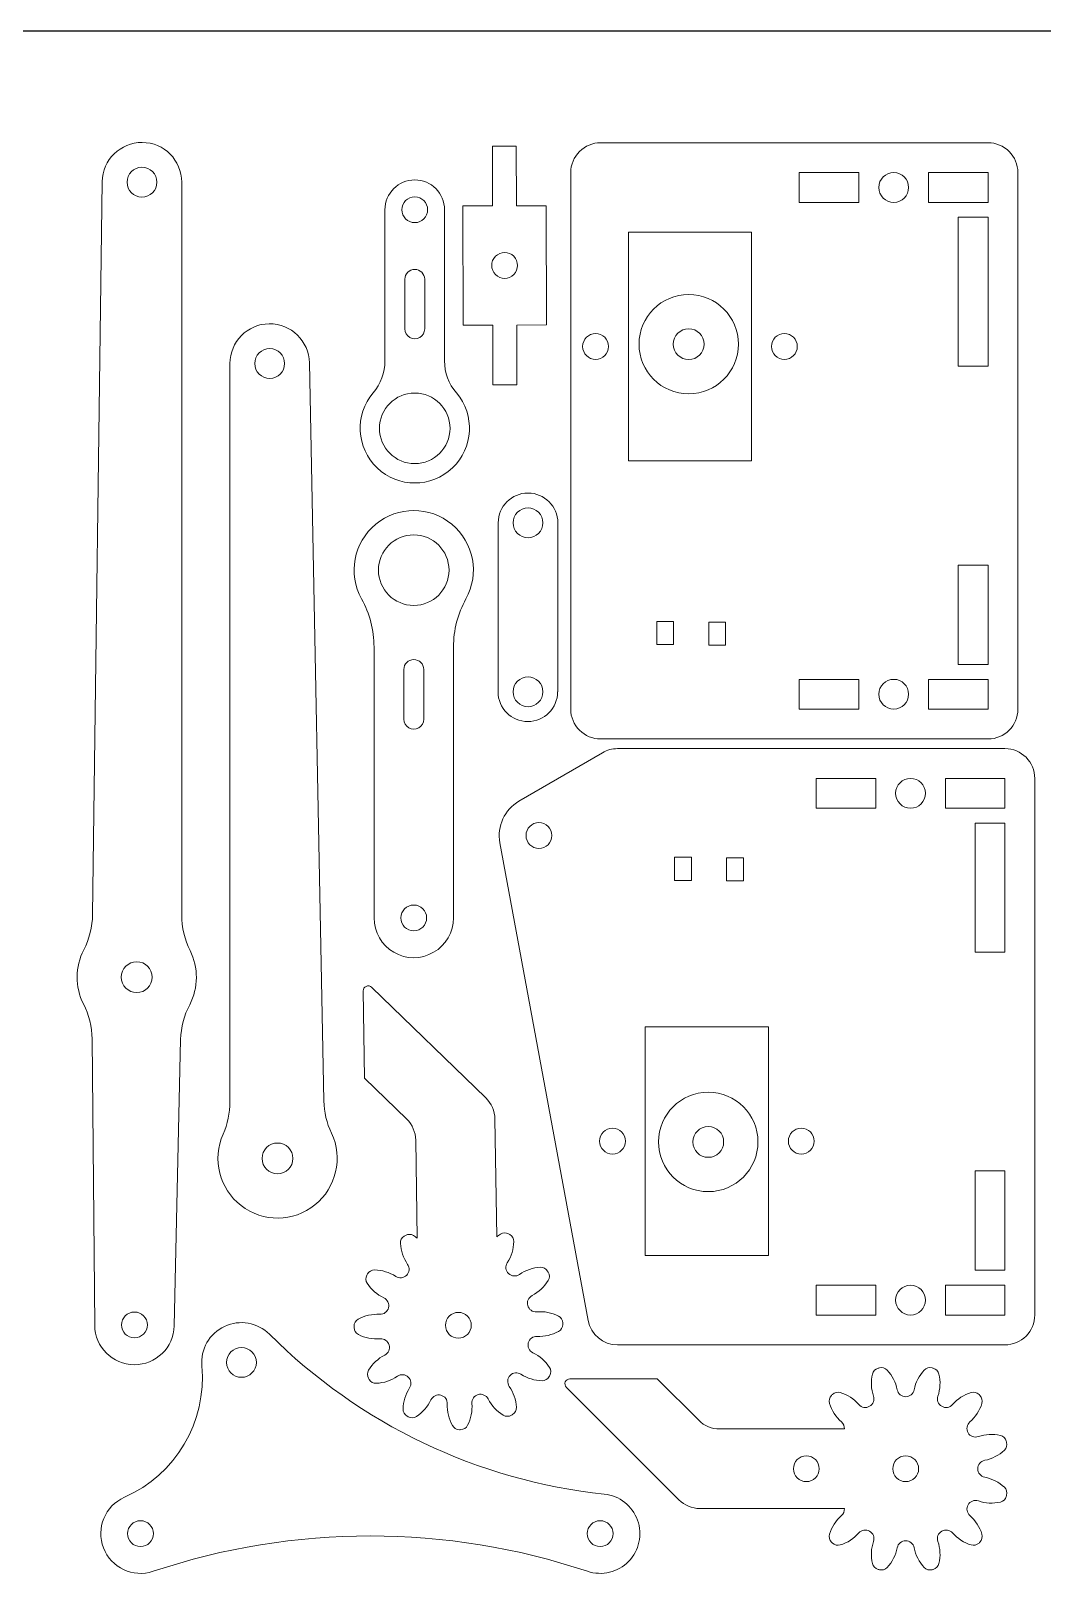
# Model space of a CAD drawing. Header units: centimetres. Extents: x -33.6 to 27.4, y -11.2 to 19.3.
# Drawn here: x -13.02 to -2.84, y 3.59 to 19.27 of the extents above; entities that cross this region are included whole.
import ezdxf

# ---------------------------------------------------------------- set-up
doc = ezdxf.new("R2010")
doc.units = ezdxf.units.CM
doc.header["$MEASUREMENT"] = 0
doc.layers.add('Default', color=7, linetype='Continuous')
doc.layers.add('Layer 1', color=7, linetype='Continuous')

msp = doc.modelspace()

# ---------------------------------------------------------------- linework, layer by layer
msp.add_lwpolyline([(-33.579, -11.212), (27.381, -11.212), (27.381, 19.268), (-33.579, 19.268)], close=True)
at = {"layer": 'Default', "color": 1, "lineweight": 0}
for points in [[(-6.553, 13.095), (-6.553, 13.327), (-6.722, 13.327), (-6.722, 13.095), (-6.553, 13.095)], [(-6.029, 13.089), (-6.029, 13.322), (-6.198, 13.322), (-6.198, 13.089), (-6.029, 13.089)], [(-6.374, 10.721), (-6.374, 10.954), (-6.543, 10.954), (-6.543, 10.721), (-6.374, 10.721)], [(-5.85, 10.716), (-5.85, 10.949), (-6.019, 10.949), (-6.019, 10.716), (-5.85, 10.716)]]:
    msp.add_lwpolyline(points, close=True, dxfattribs=at)
at = {"layer": 'Default', "color": 4, "lineweight": 0}
for points, knots in [([(-11.503, 17.748), (-11.503, 17.968), (-11.681, 18.147), (-11.9, 18.148), (-11.9, 18.148), (-12.12, 18.149), (-12.3, 17.973), (-12.303, 17.753)], [0, 0, 0, 0, 0.333333, 0.333333, 0.333333, 0.333333, 1, 1, 1, 1]), ([(-7.588, 17.845), (-7.588, 17.925), (-7.556, 18.001), (-7.5, 18.057), (-7.5, 18.057), (-7.443, 18.113), (-7.367, 18.145), (-7.288, 18.145)], [0, 0, 0, 0, 0.333333, 0.333333, 0.333333, 0.333333, 1, 1, 1, 1]), ([(-3.388, 18.145), (-3.308, 18.145), (-3.232, 18.113), (-3.175, 18.057), (-3.175, 18.057), (-3.119, 18.001), (-3.088, 17.925), (-3.088, 17.845)], [0, 0, 0, 0, 0.333333, 0.333333, 0.333333, 0.333333, 1, 1, 1, 1]), ([(-10.218, 15.931), (-10.222, 16.15), (-10.402, 16.325), (-10.622, 16.323), (-10.622, 16.323), (-10.841, 16.321), (-11.018, 16.143), (-11.018, 15.923)], [0, 0, 0, 0, 0.333333, 0.333333, 0.333333, 0.333333, 1, 1, 1, 1]), ([(-7.718, 14.32), (-7.718, 14.485), (-7.853, 14.62), (-8.018, 14.62), (-8.018, 14.62), (-8.184, 14.62), (-8.318, 14.485), (-8.318, 14.32)], [0, 0, 0, 0, 0.333333, 0.333333, 0.333333, 0.333333, 1, 1, 1, 1]), ([(-8.643, 13.554), (-8.503, 13.806), (-8.563, 14.122), (-8.785, 14.306), (-8.785, 14.306), (-9.007, 14.49), (-9.328, 14.49), (-9.551, 14.306), (-9.551, 14.306), (-9.773, 14.122), (-9.832, 13.806), (-9.693, 13.554)], [0, 0, 0, 0, 0.25, 0.25, 0.25, 0.25, 0.5, 0.5, 0.5, 0.5, 1, 1, 1, 1]), ([(-7.72, 12.62), (-7.72, 12.454), (-7.854, 12.32), (-8.02, 12.32), (-8.02, 12.32), (-8.186, 12.32), (-8.32, 12.454), (-8.32, 12.62)], [0, 0, 0, 0, 0.333333, 0.333333, 0.333333, 0.333333, 1, 1, 1, 1]), ([(-7.288, 12.145), (-7.367, 12.145), (-7.443, 12.177), (-7.5, 12.233), (-7.5, 12.233), (-7.556, 12.289), (-7.588, 12.365), (-7.588, 12.445)], [0, 0, 0, 0, 0.333333, 0.333333, 0.333333, 0.333333, 1, 1, 1, 1]), ([(-9.568, 10.344), (-9.568, 10.201), (-9.491, 10.069), (-9.368, 9.998), (-9.368, 9.998), (-9.244, 9.926), (-9.091, 9.926), (-8.968, 9.998), (-8.968, 9.998), (-8.844, 10.069), (-8.768, 10.201), (-8.768, 10.344)], [0, 0, 0, 0, 0.25, 0.25, 0.25, 0.25, 0.5, 0.5, 0.5, 0.5, 1, 1, 1, 1]), ([(-9.677, 9.609), (-9.677, 9.629), (-9.665, 9.647), (-9.647, 9.655), (-9.647, 9.655), (-9.628, 9.664), (-9.607, 9.66), (-9.592, 9.646)], [0, 0, 0, 0, 0.333333, 0.333333, 0.333333, 0.333333, 1, 1, 1, 1]), ([(-11.087, 8.168), (-11.2, 7.915), (-11.125, 7.618), (-10.905, 7.449), (-10.905, 7.449), (-10.686, 7.279), (-10.379, 7.282), (-10.163, 7.456), (-10.163, 7.456), (-9.947, 7.629), (-9.878, 7.928), (-9.996, 8.179)], [0, 0, 0, 0, 0.25, 0.25, 0.25, 0.25, 0.5, 0.5, 0.5, 0.5, 1, 1, 1, 1]), ([(-9.23, 6.858), (-9.207, 6.824), (-9.211, 6.778), (-9.239, 6.749), (-9.239, 6.749), (-9.268, 6.719), (-9.314, 6.714), (-9.349, 6.736)], [0, 0, 0, 0, 0.333333, 0.333333, 0.333333, 0.333333, 1, 1, 1, 1]), ([(-8.104, 6.756), (-8.138, 6.732), (-8.184, 6.736), (-8.214, 6.765), (-8.214, 6.765), (-8.244, 6.794), (-8.249, 6.84), (-8.227, 6.874)], [0, 0, 0, 0, 0.333333, 0.333333, 0.333333, 0.333333, 1, 1, 1, 1]), ([(-9.469, 6.52), (-9.431, 6.503), (-9.412, 6.461), (-9.422, 6.421), (-9.422, 6.421), (-9.432, 6.381), (-9.469, 6.353), (-9.51, 6.355)], [0, 0, 0, 0, 0.333333, 0.333333, 0.333333, 0.333333, 1, 1, 1, 1]), ([(-7.931, 6.38), (-7.972, 6.377), (-8.01, 6.403), (-8.021, 6.443), (-8.021, 6.443), (-8.033, 6.483), (-8.014, 6.525), (-7.977, 6.544)], [0, 0, 0, 0, 0.333333, 0.333333, 0.333333, 0.333333, 1, 1, 1, 1]), ([(-10.619, 6.154), (-10.739, 6.273), (-10.919, 6.305), (-11.072, 6.233), (-11.072, 6.233), (-11.224, 6.162), (-11.316, 6.003), (-11.3, 5.835)], [0, 0, 0, 0, 0.333333, 0.333333, 0.333333, 0.333333, 1, 1, 1, 1]), ([(-3.218, 6.048), (-3.138, 6.048), (-3.062, 6.08), (-3.005, 6.136), (-3.005, 6.136), (-2.949, 6.192), (-2.918, 6.268), (-2.918, 6.348)], [0, 0, 0, 0, 0.333333, 0.333333, 0.333333, 0.333333, 1, 1, 1, 1]), ([(-12.379, 6.244), (-12.377, 6.026), (-12.2, 5.85), (-11.981, 5.848), (-11.981, 5.848), (-11.763, 5.847), (-11.584, 6.021), (-11.579, 6.239)], [0, 0, 0, 0, 0.333333, 0.333333, 0.333333, 0.333333, 1, 1, 1, 1]), ([(-7.968, 5.968), (-8.006, 5.986), (-8.026, 6.028), (-8.015, 6.068), (-8.015, 6.068), (-8.005, 6.108), (-7.968, 6.135), (-7.927, 6.133)], [0, 0, 0, 0, 0.333333, 0.333333, 0.333333, 0.333333, 1, 1, 1, 1]), ([(-9.506, 6.108), (-9.465, 6.112), (-9.427, 6.085), (-9.416, 6.046), (-9.416, 6.046), (-9.405, 6.006), (-9.423, 5.963), (-9.46, 5.945)], [0, 0, 0, 0, 0.333333, 0.333333, 0.333333, 0.333333, 1, 1, 1, 1]), ([(-9.333, 5.732), (-9.299, 5.756), (-9.253, 5.752), (-9.223, 5.724), (-9.223, 5.724), (-9.193, 5.695), (-9.188, 5.649), (-9.211, 5.614)], [0, 0, 0, 0, 0.333333, 0.333333, 0.333333, 0.333333, 1, 1, 1, 1]), ([(-8.207, 5.63), (-8.23, 5.664), (-8.227, 5.71), (-8.198, 5.74), (-8.198, 5.74), (-8.169, 5.77), (-8.123, 5.775), (-8.089, 5.752)], [0, 0, 0, 0, 0.333333, 0.333333, 0.333333, 0.333333, 1, 1, 1, 1]), ([(-7.596, 5.706), (-7.617, 5.706), (-7.635, 5.693), (-7.643, 5.675), (-7.643, 5.675), (-7.65, 5.656), (-7.646, 5.635), (-7.632, 5.62)], [0, 0, 0, 0, 0.333333, 0.333333, 0.333333, 0.333333, 1, 1, 1, 1]), ([(-8.995, 5.494), (-8.977, 5.531), (-8.935, 5.551), (-8.895, 5.541), (-8.895, 5.541), (-8.855, 5.531), (-8.828, 5.494), (-8.83, 5.453)], [0, 0, 0, 0, 0.333333, 0.333333, 0.333333, 0.333333, 1, 1, 1, 1]), ([(-8.583, 5.457), (-8.586, 5.498), (-8.56, 5.536), (-8.52, 5.547), (-8.52, 5.547), (-8.48, 5.558), (-8.438, 5.54), (-8.419, 5.503)], [0, 0, 0, 0, 0.333333, 0.333333, 0.333333, 0.333333, 1, 1, 1, 1]), ([(-4.688, 5.447), (-4.661, 5.415), (-4.615, 5.408), (-4.58, 5.429), (-4.58, 5.429), (-4.544, 5.449), (-4.528, 5.492), (-4.541, 5.532)], [0, 0, 0, 0, 0.333333, 0.333333, 0.333333, 0.333333, 1, 1, 1, 1]), ([(-4.302, 5.596), (-4.294, 5.555), (-4.259, 5.526), (-4.217, 5.526), (-4.217, 5.526), (-4.176, 5.526), (-4.14, 5.555), (-4.132, 5.596)], [0, 0, 0, 0, 0.333333, 0.333333, 0.333333, 0.333333, 1, 1, 1, 1]), ([(-3.893, 5.532), (-3.907, 5.492), (-3.89, 5.449), (-3.855, 5.429), (-3.855, 5.429), (-3.819, 5.408), (-3.773, 5.415), (-3.746, 5.447)], [0, 0, 0, 0, 0.333333, 0.333333, 0.333333, 0.333333, 1, 1, 1, 1]), ([(-3.571, 5.272), (-3.602, 5.244), (-3.61, 5.199), (-3.589, 5.163), (-3.589, 5.163), (-3.569, 5.127), (-3.525, 5.111), (-3.486, 5.124)], [0, 0, 0, 0, 0.333333, 0.333333, 0.333333, 0.333333, 1, 1, 1, 1]), ([(-3.422, 4.886), (-3.463, 4.878), (-3.492, 4.842), (-3.492, 4.801), (-3.492, 4.801), (-3.492, 4.759), (-3.463, 4.724), (-3.422, 4.716)], [0, 0, 0, 0, 0.333333, 0.333333, 0.333333, 0.333333, 1, 1, 1, 1]), ([(-12.079, 4.514), (-12.275, 4.428), (-12.368, 4.203), (-12.291, 4.004), (-12.291, 4.004), (-12.213, 3.804), (-11.993, 3.701), (-11.791, 3.769)], [0, 0, 0, 0, 0.333333, 0.333333, 0.333333, 0.333333, 1, 1, 1, 1]), ([(-7.419, 3.769), (-7.274, 3.72), (-7.113, 3.759), (-7.006, 3.868), (-7.006, 3.868), (-6.899, 3.978), (-6.864, 4.139), (-6.916, 4.283), (-6.916, 4.283), (-6.968, 4.428), (-7.097, 4.53), (-7.25, 4.546)], [0, 0, 0, 0, 0.25, 0.25, 0.25, 0.25, 0.5, 0.5, 0.5, 0.5, 1, 1, 1, 1]), ([(-3.486, 4.477), (-3.525, 4.49), (-3.569, 4.474), (-3.589, 4.438), (-3.589, 4.438), (-3.61, 4.402), (-3.602, 4.357), (-3.571, 4.33)], [0, 0, 0, 0, 0.333333, 0.333333, 0.333333, 0.333333, 1, 1, 1, 1]), ([(-4.541, 4.07), (-4.528, 4.109), (-4.544, 4.152), (-4.58, 4.173), (-4.58, 4.173), (-4.615, 4.193), (-4.661, 4.186), (-4.688, 4.155)], [0, 0, 0, 0, 0.333333, 0.333333, 0.333333, 0.333333, 1, 1, 1, 1]), ([(-3.746, 4.155), (-3.773, 4.186), (-3.819, 4.193), (-3.855, 4.173), (-3.855, 4.173), (-3.89, 4.152), (-3.907, 4.109), (-3.893, 4.07)], [0, 0, 0, 0, 0.333333, 0.333333, 0.333333, 0.333333, 1, 1, 1, 1]), ([(-4.132, 4.006), (-4.14, 4.046), (-4.176, 4.076), (-4.217, 4.076), (-4.217, 4.076), (-4.259, 4.076), (-4.294, 4.046), (-4.302, 4.006)], [0, 0, 0, 0, 0.333333, 0.333333, 0.333333, 0.333333, 1, 1, 1, 1])]:
    msp.add_open_spline(points, degree=3, knots=knots, dxfattribs=at)
for points in [[(-7.288, 18.145), (-7.288, 18.145), (-3.388, 18.145), (-3.388, 18.145)], [(-12.4, 10.379), (-12.4, 10.379), (-12.303, 17.753), (-12.303, 17.753)], [(-11.503, 17.748), (-11.503, 17.748), (-11.503, 10.373), (-11.503, 10.373)], [(-7.588, 12.445), (-7.588, 12.445), (-7.588, 17.845), (-7.588, 17.845)], [(-3.088, 17.845), (-3.088, 17.845), (-3.088, 12.445), (-3.088, 12.445)], [(-11.018, 15.923), (-11.018, 15.923), (-11.018, 8.494), (-11.018, 8.494)], [(-10.072, 8.503), (-10.072, 8.503), (-10.218, 15.931), (-10.218, 15.931)], [(-8.318, 12.62), (-8.318, 12.62), (-8.318, 14.32), (-8.318, 14.32)], [(-7.718, 14.32), (-7.718, 14.32), (-7.718, 12.62), (-7.718, 12.62)], [(-9.568, 13.07), (-9.568, 13.239), (-9.611, 13.406), (-9.693, 13.554)], [(-8.643, 13.554), (-8.725, 13.406), (-8.768, 13.239), (-8.768, 13.07)], [(-9.568, 13.07), (-9.568, 13.07), (-9.568, 10.344), (-9.568, 10.344)], [(-8.768, 10.344), (-8.768, 10.344), (-8.768, 13.07), (-8.768, 13.07)], [(-3.088, 12.445), (-3.088, 12.279), (-3.222, 12.145), (-3.388, 12.145)], [(-3.388, 12.145), (-3.388, 12.145), (-7.288, 12.145), (-7.288, 12.145)], [(-7.268, 12.007), (-7.268, 12.007), (-8.109, 11.519), (-8.109, 11.519)], [(-7.118, 12.048), (-7.171, 12.048), (-7.222, 12.034), (-7.268, 12.007)], [(-3.218, 12.048), (-3.218, 12.048), (-7.118, 12.048), (-7.118, 12.048)], [(-2.918, 11.748), (-2.918, 11.914), (-3.052, 12.048), (-3.218, 12.048)], [(-2.918, 6.348), (-2.918, 6.348), (-2.918, 11.748), (-2.918, 11.748)], [(-8.109, 11.519), (-8.255, 11.434), (-8.332, 11.267), (-8.301, 11.1)], [(-8.301, 11.1), (-8.301, 11.1), (-7.413, 6.293), (-7.413, 6.293)], [(-12.489, 10.023), (-12.432, 10.133), (-12.402, 10.255), (-12.4, 10.379)], [(-11.503, 10.373), (-11.503, 10.249), (-11.474, 10.127), (-11.419, 10.016)], [(-12.489, 10.023), (-12.577, 9.852), (-12.578, 9.65), (-12.492, 9.478)], [(-11.423, 9.471), (-11.335, 9.642), (-11.333, 9.844), (-11.419, 10.016)], [(-9.663, 8.73), (-9.663, 8.73), (-9.677, 9.609), (-9.677, 9.609)], [(-9.592, 9.646), (-9.592, 9.646), (-8.443, 8.532), (-8.443, 8.532)], [(-12.406, 9.126), (-12.407, 9.248), (-12.437, 9.369), (-12.492, 9.478)], [(-11.423, 9.471), (-11.48, 9.363), (-11.511, 9.243), (-11.514, 9.12)], [(-12.379, 6.244), (-12.379, 6.244), (-12.406, 9.126), (-12.406, 9.126)], [(-11.514, 9.12), (-11.514, 9.12), (-11.579, 6.239), (-11.579, 6.239)], [(-9.239, 8.319), (-9.239, 8.319), (-9.663, 8.73), (-9.663, 8.73)], [(-11.087, 8.168), (-11.041, 8.271), (-11.018, 8.382), (-11.018, 8.494)], [(-10.072, 8.503), (-10.07, 8.391), (-10.044, 8.28), (-9.996, 8.179)], [(-8.443, 8.532), (-8.386, 8.476), (-8.353, 8.401), (-8.351, 8.321)], [(-9.239, 8.319), (-9.182, 8.264), (-9.149, 8.188), (-9.148, 8.108)], [(-8.351, 8.321), (-8.351, 8.321), (-8.333, 7.135), (-8.333, 7.135)], [(-9.133, 7.123), (-9.133, 7.123), (-9.148, 8.108), (-9.148, 8.108)], [(-9.302, 7.069), (-9.304, 7.099), (-9.289, 7.126), (-9.264, 7.142)], [(-9.23, 6.858), (-9.274, 6.921), (-9.298, 6.994), (-9.302, 7.069)], [(-9.264, 7.142), (-9.26, 7.144), (-9.256, 7.146), (-9.252, 7.149)], [(-9.252, 7.149), (-9.227, 7.164), (-9.195, 7.163), (-9.17, 7.148)], [(-9.17, 7.148), (-9.157, 7.14), (-9.145, 7.132), (-9.133, 7.123)], [(-8.333, 7.135), (-8.321, 7.145), (-8.309, 7.154), (-8.296, 7.162)], [(-8.296, 7.162), (-8.271, 7.178), (-8.24, 7.179), (-8.214, 7.165)], [(-8.162, 7.087), (-8.163, 7.012), (-8.185, 6.938), (-8.227, 6.874)], [(-8.214, 7.165), (-8.21, 7.163), (-8.206, 7.161), (-8.202, 7.158)], [(-8.202, 7.158), (-8.177, 7.144), (-8.161, 7.117), (-8.162, 7.087)], [(-9.637, 6.667), (-9.652, 6.692), (-9.654, 6.723), (-9.639, 6.749)], [(-9.639, 6.749), (-9.637, 6.753), (-9.635, 6.757), (-9.633, 6.761)], [(-9.633, 6.761), (-9.618, 6.786), (-9.591, 6.802), (-9.562, 6.801)], [(-9.562, 6.801), (-9.486, 6.8), (-9.412, 6.778), (-9.349, 6.736)], [(-8.104, 6.756), (-8.042, 6.799), (-7.969, 6.824), (-7.893, 6.828)], [(-7.893, 6.828), (-7.864, 6.829), (-7.836, 6.814), (-7.821, 6.789)], [(-7.821, 6.789), (-7.819, 6.786), (-7.817, 6.782), (-7.814, 6.778)], [(-7.814, 6.778), (-7.799, 6.753), (-7.799, 6.721), (-7.815, 6.696)], [(-9.469, 6.52), (-9.537, 6.553), (-9.595, 6.603), (-9.637, 6.667)], [(-7.815, 6.696), (-7.854, 6.631), (-7.91, 6.578), (-7.977, 6.544)], [(-9.769, 6.234), (-9.769, 6.264), (-9.753, 6.291), (-9.727, 6.305)], [(-9.727, 6.305), (-9.661, 6.342), (-9.586, 6.359), (-9.51, 6.355)], [(-7.931, 6.38), (-7.855, 6.387), (-7.78, 6.372), (-7.712, 6.337)], [(-7.712, 6.337), (-7.686, 6.324), (-7.67, 6.297), (-7.669, 6.268)], [(-7.413, 6.293), (-7.386, 6.151), (-7.262, 6.048), (-7.118, 6.048)], [(-10.619, 6.154), (-9.713, 5.249), (-8.524, 4.681), (-7.25, 4.546)], [(-9.768, 6.221), (-9.768, 6.225), (-9.769, 6.23), (-9.769, 6.234)], [(-9.725, 6.152), (-9.751, 6.165), (-9.768, 6.192), (-9.768, 6.221)], [(-9.506, 6.108), (-9.582, 6.102), (-9.658, 6.117), (-9.725, 6.152)], [(-7.71, 6.183), (-7.776, 6.147), (-7.851, 6.129), (-7.927, 6.133)], [(-7.669, 6.254), (-7.668, 6.225), (-7.684, 6.198), (-7.71, 6.183)], [(-7.669, 6.268), (-7.669, 6.263), (-7.669, 6.259), (-7.669, 6.254)], [(-7.968, 5.968), (-7.9, 5.936), (-7.842, 5.885), (-7.801, 5.821)], [(-7.118, 6.048), (-7.118, 6.048), (-3.218, 6.048), (-3.218, 6.048)], [(-12.079, 4.514), (-11.563, 4.742), (-11.25, 5.273), (-11.3, 5.835)], [(-9.623, 5.793), (-9.584, 5.857), (-9.527, 5.91), (-9.46, 5.945)], [(-7.801, 5.821), (-7.785, 5.797), (-7.784, 5.765), (-7.798, 5.74)], [(-4.495, 5.813), (-4.524, 5.805), (-4.545, 5.783), (-4.552, 5.754)], [(-4.482, 5.817), (-4.487, 5.815), (-4.491, 5.814), (-4.495, 5.813)], [(-4.404, 5.794), (-4.424, 5.815), (-4.454, 5.824), (-4.482, 5.817)], [(-3.952, 5.817), (-3.98, 5.824), (-4.01, 5.815), (-4.031, 5.794)], [(-3.939, 5.813), (-3.943, 5.814), (-3.948, 5.815), (-3.952, 5.817)], [(-3.882, 5.754), (-3.889, 5.783), (-3.911, 5.805), (-3.939, 5.813)], [(-9.623, 5.711), (-9.638, 5.736), (-9.638, 5.767), (-9.623, 5.793)], [(-9.616, 5.699), (-9.618, 5.703), (-9.621, 5.707), (-9.623, 5.711)], [(-9.544, 5.661), (-9.573, 5.659), (-9.601, 5.674), (-9.616, 5.699)], [(-9.333, 5.732), (-9.395, 5.689), (-9.468, 5.664), (-9.544, 5.661)], [(-7.875, 5.687), (-7.951, 5.688), (-8.025, 5.711), (-8.089, 5.752)], [(-7.804, 5.728), (-7.819, 5.702), (-7.846, 5.687), (-7.875, 5.687)], [(-7.798, 5.74), (-7.8, 5.736), (-7.802, 5.732), (-7.804, 5.728)], [(-6.717, 5.706), (-6.717, 5.706), (-7.596, 5.706), (-7.596, 5.706)], [(-6.3, 5.289), (-6.3, 5.289), (-6.717, 5.706), (-6.717, 5.706)], [(-4.552, 5.754), (-4.569, 5.68), (-4.565, 5.603), (-4.541, 5.532)], [(-4.302, 5.596), (-4.317, 5.67), (-4.352, 5.739), (-4.404, 5.794)], [(-4.031, 5.794), (-4.082, 5.739), (-4.117, 5.67), (-4.132, 5.596)], [(-3.893, 5.532), (-3.869, 5.603), (-3.865, 5.68), (-3.882, 5.754)], [(-9.276, 5.401), (-9.274, 5.477), (-9.252, 5.551), (-9.211, 5.614)], [(-8.995, 5.494), (-9.027, 5.425), (-9.078, 5.367), (-9.141, 5.326)], [(-8.267, 5.34), (-8.332, 5.379), (-8.385, 5.436), (-8.419, 5.503)], [(-8.207, 5.63), (-8.164, 5.568), (-8.139, 5.495), (-8.135, 5.419)], [(-7.632, 5.62), (-7.632, 5.62), (-6.5, 4.489), (-6.5, 4.489)], [(-4.964, 5.538), (-4.985, 5.517), (-4.992, 5.487), (-4.984, 5.459)], [(-4.955, 5.548), (-4.958, 5.545), (-4.961, 5.542), (-4.964, 5.538)], [(-4.875, 5.568), (-4.903, 5.576), (-4.934, 5.568), (-4.955, 5.548)], [(-4.688, 5.447), (-4.738, 5.504), (-4.803, 5.546), (-4.875, 5.568)], [(-3.559, 5.568), (-3.631, 5.546), (-3.696, 5.504), (-3.746, 5.447)], [(-3.479, 5.548), (-3.5, 5.568), (-3.531, 5.576), (-3.559, 5.568)], [(-3.47, 5.538), (-3.473, 5.542), (-3.476, 5.545), (-3.479, 5.548)], [(-3.45, 5.459), (-3.442, 5.487), (-3.449, 5.517), (-3.47, 5.538)], [(-9.235, 5.33), (-9.261, 5.344), (-9.276, 5.372), (-9.276, 5.401)], [(-9.223, 5.323), (-9.227, 5.326), (-9.231, 5.328), (-9.235, 5.33)], [(-8.779, 5.235), (-8.816, 5.302), (-8.834, 5.377), (-8.83, 5.453)], [(-8.583, 5.457), (-8.576, 5.381), (-8.591, 5.305), (-8.626, 5.238)], [(-8.185, 5.34), (-8.21, 5.325), (-8.242, 5.325), (-8.267, 5.34)], [(-8.174, 5.347), (-8.177, 5.345), (-8.181, 5.342), (-8.185, 5.34)], [(-8.135, 5.419), (-8.134, 5.39), (-8.148, 5.362), (-8.174, 5.347)], [(-4.984, 5.459), (-4.962, 5.386), (-4.92, 5.322), (-4.863, 5.272)], [(-3.571, 5.272), (-3.514, 5.322), (-3.472, 5.386), (-3.45, 5.459)], [(-9.141, 5.326), (-9.166, 5.31), (-9.198, 5.309), (-9.223, 5.323)], [(-8.709, 5.194), (-8.738, 5.194), (-8.765, 5.21), (-8.779, 5.235)], [(-8.695, 5.195), (-8.7, 5.194), (-8.704, 5.194), (-8.709, 5.194)], [(-8.626, 5.238), (-8.639, 5.212), (-8.666, 5.195), (-8.695, 5.195)], [(-6.3, 5.289), (-6.244, 5.232), (-6.167, 5.201), (-6.088, 5.201)], [(-4.834, 5.201), (-4.834, 5.201), (-6.088, 5.201), (-6.088, 5.201)], [(-4.834, 5.201), (-4.832, 5.228), (-4.843, 5.254), (-4.863, 5.272)], [(-3.264, 5.136), (-3.337, 5.153), (-3.415, 5.149), (-3.486, 5.124)], [(-3.205, 5.079), (-3.212, 5.107), (-3.235, 5.129), (-3.264, 5.136)], [(-3.224, 4.987), (-3.202, 5.007), (-3.194, 5.038), (-3.201, 5.066)], [(-3.201, 5.066), (-3.202, 5.07), (-3.203, 5.075), (-3.205, 5.079)], [(-3.422, 4.886), (-3.348, 4.9), (-3.279, 4.936), (-3.224, 4.987)], [(-3.224, 4.614), (-3.279, 4.666), (-3.348, 4.701), (-3.422, 4.716)], [(-3.201, 4.535), (-3.194, 4.564), (-3.202, 4.594), (-3.224, 4.614)], [(-6.5, 4.489), (-6.444, 4.432), (-6.367, 4.401), (-6.288, 4.401)], [(-6.288, 4.401), (-6.288, 4.401), (-4.834, 4.401), (-4.834, 4.401)], [(-4.863, 4.33), (-4.843, 4.347), (-4.832, 4.374), (-4.834, 4.401)], [(-3.486, 4.477), (-3.415, 4.452), (-3.337, 4.448), (-3.264, 4.466)], [(-3.264, 4.466), (-3.235, 4.472), (-3.212, 4.494), (-3.205, 4.522)], [(-3.205, 4.522), (-3.203, 4.527), (-3.202, 4.531), (-3.201, 4.535)], [(-7.419, 3.769), (-8.838, 4.243), (-10.372, 4.243), (-11.791, 3.769)], [(-4.863, 4.33), (-4.92, 4.28), (-4.962, 4.215), (-4.984, 4.142)], [(-3.45, 4.142), (-3.472, 4.215), (-3.514, 4.28), (-3.571, 4.33)], [(-4.984, 4.142), (-4.992, 4.114), (-4.985, 4.084), (-4.964, 4.063)], [(-4.875, 4.034), (-4.803, 4.056), (-4.738, 4.098), (-4.688, 4.155)], [(-3.746, 4.155), (-3.696, 4.098), (-3.631, 4.056), (-3.559, 4.034)], [(-3.47, 4.063), (-3.449, 4.084), (-3.442, 4.114), (-3.45, 4.142)], [(-4.964, 4.063), (-4.961, 4.06), (-4.958, 4.057), (-4.955, 4.053)], [(-4.955, 4.053), (-4.934, 4.033), (-4.903, 4.025), (-4.875, 4.034)], [(-4.541, 4.07), (-4.565, 3.998), (-4.569, 3.921), (-4.552, 3.847)], [(-4.404, 3.807), (-4.352, 3.863), (-4.317, 3.931), (-4.302, 4.006)], [(-4.132, 4.006), (-4.117, 3.931), (-4.082, 3.863), (-4.031, 3.807)], [(-3.882, 3.847), (-3.865, 3.921), (-3.869, 3.998), (-3.893, 4.07)], [(-3.559, 4.034), (-3.531, 4.025), (-3.5, 4.033), (-3.479, 4.053)], [(-3.479, 4.053), (-3.476, 4.057), (-3.473, 4.06), (-3.47, 4.063)], [(-4.552, 3.847), (-4.545, 3.819), (-4.524, 3.796), (-4.495, 3.788)], [(-4.495, 3.788), (-4.491, 3.787), (-4.487, 3.786), (-4.482, 3.785)], [(-4.482, 3.785), (-4.454, 3.777), (-4.424, 3.786), (-4.404, 3.807)], [(-4.031, 3.807), (-4.01, 3.786), (-3.98, 3.777), (-3.952, 3.785)], [(-3.952, 3.785), (-3.948, 3.786), (-3.943, 3.787), (-3.939, 3.788)], [(-3.939, 3.788), (-3.911, 3.796), (-3.889, 3.819), (-3.882, 3.847)]]:
    msp.add_open_spline(points, degree=3, dxfattribs=at)
at = {"layer": 'Default', "color": 1, "lineweight": 0}
for points, knots in [([(-11.903, 17.898), (-11.986, 17.898), (-12.053, 17.831), (-12.053, 17.748), (-12.053, 17.748), (-12.053, 17.665), (-11.986, 17.598), (-11.903, 17.598), (-11.903, 17.598), (-11.82, 17.598), (-11.753, 17.665), (-11.753, 17.748), (-11.753, 17.748), (-11.753, 17.831), (-11.82, 17.898), (-11.903, 17.898)], [0, 0, 0, 0, 0.2, 0.2, 0.2, 0.2, 0.4, 0.4, 0.4, 0.4, 0.6, 0.6, 0.6, 0.6, 1, 1, 1, 1]), ([(-4.338, 17.545), (-4.42, 17.545), (-4.488, 17.612), (-4.488, 17.695), (-4.488, 17.695), (-4.488, 17.778), (-4.42, 17.845), (-4.338, 17.845), (-4.338, 17.845), (-4.255, 17.845), (-4.188, 17.778), (-4.188, 17.695), (-4.188, 17.695), (-4.188, 17.612), (-4.255, 17.545), (-4.338, 17.545)], [0, 0, 0, 0, 0.2, 0.2, 0.2, 0.2, 0.4, 0.4, 0.4, 0.4, 0.6, 0.6, 0.6, 0.6, 1, 1, 1, 1]), ([(-7.338, 15.965), (-7.409, 15.965), (-7.468, 16.023), (-7.468, 16.095), (-7.468, 16.095), (-7.468, 16.167), (-7.409, 16.225), (-7.338, 16.225), (-7.338, 16.225), (-7.266, 16.225), (-7.208, 16.167), (-7.208, 16.095), (-7.208, 16.095), (-7.208, 16.023), (-7.266, 15.965), (-7.338, 15.965)], [0, 0, 0, 0, 0.2, 0.2, 0.2, 0.2, 0.4, 0.4, 0.4, 0.4, 0.6, 0.6, 0.6, 0.6, 1, 1, 1, 1]), ([(-6.401, 15.963), (-6.486, 15.963), (-6.556, 16.032), (-6.556, 16.118), (-6.556, 16.118), (-6.556, 16.203), (-6.486, 16.273), (-6.401, 16.273), (-6.401, 16.273), (-6.315, 16.273), (-6.246, 16.203), (-6.246, 16.118), (-6.246, 16.118), (-6.246, 16.032), (-6.315, 15.963), (-6.401, 15.963)], [0, 0, 0, 0, 0.2, 0.2, 0.2, 0.2, 0.4, 0.4, 0.4, 0.4, 0.6, 0.6, 0.6, 0.6, 1, 1, 1, 1]), ([(-5.438, 15.965), (-5.509, 15.965), (-5.568, 16.023), (-5.568, 16.095), (-5.568, 16.095), (-5.568, 16.167), (-5.509, 16.225), (-5.438, 16.225), (-5.438, 16.225), (-5.366, 16.225), (-5.308, 16.167), (-5.308, 16.095), (-5.308, 16.095), (-5.308, 16.023), (-5.366, 15.965), (-5.438, 15.965)], [0, 0, 0, 0, 0.2, 0.2, 0.2, 0.2, 0.4, 0.4, 0.4, 0.4, 0.6, 0.6, 0.6, 0.6, 1, 1, 1, 1]), ([(-10.618, 16.073), (-10.7, 16.073), (-10.768, 16.006), (-10.768, 15.923), (-10.768, 15.923), (-10.768, 15.84), (-10.7, 15.773), (-10.618, 15.773), (-10.618, 15.773), (-10.535, 15.773), (-10.468, 15.84), (-10.468, 15.923), (-10.468, 15.923), (-10.468, 16.006), (-10.535, 16.073), (-10.618, 16.073)], [0, 0, 0, 0, 0.2, 0.2, 0.2, 0.2, 0.4, 0.4, 0.4, 0.4, 0.6, 0.6, 0.6, 0.6, 1, 1, 1, 1]), ([(-8.018, 14.47), (-8.101, 14.47), (-8.168, 14.402), (-8.168, 14.32), (-8.168, 14.32), (-8.168, 14.237), (-8.101, 14.17), (-8.018, 14.17), (-8.018, 14.17), (-7.936, 14.17), (-7.868, 14.237), (-7.868, 14.32), (-7.868, 14.32), (-7.868, 14.402), (-7.936, 14.47), (-8.018, 14.47)], [0, 0, 0, 0, 0.2, 0.2, 0.2, 0.2, 0.4, 0.4, 0.4, 0.4, 0.6, 0.6, 0.6, 0.6, 1, 1, 1, 1]), ([(-9.168, 14.199), (-9.364, 14.199), (-9.523, 14.04), (-9.523, 13.844), (-9.523, 13.844), (-9.523, 13.648), (-9.364, 13.489), (-9.168, 13.489), (-9.168, 13.489), (-8.972, 13.489), (-8.813, 13.648), (-8.813, 13.844), (-8.813, 13.844), (-8.813, 14.04), (-8.972, 14.199), (-9.168, 14.199)], [0, 0, 0, 0, 0.2, 0.2, 0.2, 0.2, 0.4, 0.4, 0.4, 0.4, 0.6, 0.6, 0.6, 0.6, 1, 1, 1, 1]), ([(-9.068, 12.844), (-9.068, 12.899), (-9.112, 12.944), (-9.168, 12.944), (-9.168, 12.944), (-9.223, 12.944), (-9.268, 12.899), (-9.268, 12.844)], [0, 0, 0, 0, 0.333333, 0.333333, 0.333333, 0.333333, 1, 1, 1, 1]), ([(-8.018, 12.77), (-8.101, 12.77), (-8.168, 12.702), (-8.168, 12.62), (-8.168, 12.62), (-8.168, 12.537), (-8.101, 12.47), (-8.018, 12.47), (-8.018, 12.47), (-7.936, 12.47), (-7.868, 12.537), (-7.868, 12.62), (-7.868, 12.62), (-7.868, 12.702), (-7.936, 12.77), (-8.018, 12.77)], [0, 0, 0, 0, 0.2, 0.2, 0.2, 0.2, 0.4, 0.4, 0.4, 0.4, 0.6, 0.6, 0.6, 0.6, 1, 1, 1, 1]), ([(-4.338, 12.445), (-4.42, 12.445), (-4.488, 12.512), (-4.488, 12.595), (-4.488, 12.595), (-4.488, 12.678), (-4.42, 12.745), (-4.338, 12.745), (-4.338, 12.745), (-4.255, 12.745), (-4.188, 12.678), (-4.188, 12.595), (-4.188, 12.595), (-4.188, 12.512), (-4.255, 12.445), (-4.338, 12.445)], [0, 0, 0, 0, 0.2, 0.2, 0.2, 0.2, 0.4, 0.4, 0.4, 0.4, 0.6, 0.6, 0.6, 0.6, 1, 1, 1, 1]), ([(-9.268, 12.344), (-9.268, 12.308), (-9.249, 12.275), (-9.218, 12.258), (-9.218, 12.258), (-9.187, 12.24), (-9.149, 12.24), (-9.118, 12.258), (-9.118, 12.258), (-9.087, 12.275), (-9.068, 12.308), (-9.068, 12.344)], [0, 0, 0, 0, 0.25, 0.25, 0.25, 0.25, 0.5, 0.5, 0.5, 0.5, 1, 1, 1, 1]), ([(-4.168, 11.748), (-4.25, 11.748), (-4.318, 11.681), (-4.318, 11.598), (-4.318, 11.598), (-4.318, 11.515), (-4.25, 11.448), (-4.168, 11.448), (-4.168, 11.448), (-4.085, 11.448), (-4.018, 11.515), (-4.018, 11.598), (-4.018, 11.598), (-4.018, 11.681), (-4.085, 11.748), (-4.168, 11.748)], [0, 0, 0, 0, 0.2, 0.2, 0.2, 0.2, 0.4, 0.4, 0.4, 0.4, 0.6, 0.6, 0.6, 0.6, 1, 1, 1, 1]), ([(-7.908, 11.303), (-7.98, 11.303), (-8.038, 11.245), (-8.038, 11.173), (-8.038, 11.173), (-8.038, 11.101), (-7.98, 11.043), (-7.908, 11.043), (-7.908, 11.043), (-7.836, 11.043), (-7.778, 11.101), (-7.778, 11.173), (-7.778, 11.173), (-7.778, 11.245), (-7.836, 11.303), (-7.908, 11.303)], [0, 0, 0, 0, 0.2, 0.2, 0.2, 0.2, 0.4, 0.4, 0.4, 0.4, 0.6, 0.6, 0.6, 0.6, 1, 1, 1, 1]), ([(-9.168, 10.474), (-9.239, 10.474), (-9.298, 10.416), (-9.298, 10.344), (-9.298, 10.344), (-9.298, 10.272), (-9.239, 10.214), (-9.168, 10.214), (-9.168, 10.214), (-9.096, 10.214), (-9.038, 10.272), (-9.038, 10.344), (-9.038, 10.344), (-9.038, 10.416), (-9.096, 10.474), (-9.168, 10.474)], [0, 0, 0, 0, 0.2, 0.2, 0.2, 0.2, 0.4, 0.4, 0.4, 0.4, 0.6, 0.6, 0.6, 0.6, 1, 1, 1, 1]), ([(-11.956, 9.903), (-12.041, 9.903), (-12.111, 9.834), (-12.111, 9.748), (-12.111, 9.748), (-12.111, 9.663), (-12.041, 9.593), (-11.956, 9.593), (-11.956, 9.593), (-11.87, 9.593), (-11.801, 9.663), (-11.801, 9.748), (-11.801, 9.748), (-11.801, 9.834), (-11.87, 9.903), (-11.956, 9.903)], [0, 0, 0, 0, 0.2, 0.2, 0.2, 0.2, 0.4, 0.4, 0.4, 0.4, 0.6, 0.6, 0.6, 0.6, 1, 1, 1, 1]), ([(-7.168, 8.228), (-7.239, 8.228), (-7.298, 8.17), (-7.298, 8.098), (-7.298, 8.098), (-7.298, 8.026), (-7.239, 7.968), (-7.168, 7.968), (-7.168, 7.968), (-7.096, 7.968), (-7.038, 8.026), (-7.038, 8.098), (-7.038, 8.098), (-7.038, 8.17), (-7.096, 8.228), (-7.168, 8.228)], [0, 0, 0, 0, 0.2, 0.2, 0.2, 0.2, 0.4, 0.4, 0.4, 0.4, 0.6, 0.6, 0.6, 0.6, 1, 1, 1, 1]), ([(-7.168, 8.228), (-7.239, 8.228), (-7.298, 8.17), (-7.298, 8.098), (-7.298, 8.098), (-7.298, 8.026), (-7.239, 7.968), (-7.168, 7.968), (-7.168, 7.968), (-7.096, 7.968), (-7.038, 8.026), (-7.038, 8.098), (-7.038, 8.098), (-7.038, 8.17), (-7.096, 8.228), (-7.168, 8.228)], [0, 0, 0, 0, 0.2, 0.2, 0.2, 0.2, 0.4, 0.4, 0.4, 0.4, 0.6, 0.6, 0.6, 0.6, 1, 1, 1, 1]), ([(-6.204, 8.245), (-6.29, 8.245), (-6.359, 8.175), (-6.359, 8.09), (-6.359, 8.09), (-6.359, 8.004), (-6.29, 7.935), (-6.204, 7.935), (-6.204, 7.935), (-6.119, 7.935), (-6.049, 8.004), (-6.049, 8.09), (-6.049, 8.09), (-6.049, 8.175), (-6.119, 8.245), (-6.204, 8.245)], [0, 0, 0, 0, 0.2, 0.2, 0.2, 0.2, 0.4, 0.4, 0.4, 0.4, 0.6, 0.6, 0.6, 0.6, 1, 1, 1, 1]), ([(-5.268, 8.228), (-5.339, 8.228), (-5.398, 8.17), (-5.398, 8.098), (-5.398, 8.098), (-5.398, 8.026), (-5.339, 7.968), (-5.268, 7.968), (-5.268, 7.968), (-5.196, 7.968), (-5.138, 8.026), (-5.138, 8.098), (-5.138, 8.098), (-5.138, 8.17), (-5.196, 8.228), (-5.268, 8.228)], [0, 0, 0, 0, 0.2, 0.2, 0.2, 0.2, 0.4, 0.4, 0.4, 0.4, 0.6, 0.6, 0.6, 0.6, 1, 1, 1, 1]), ([(-5.268, 8.228), (-5.339, 8.228), (-5.398, 8.17), (-5.398, 8.098), (-5.398, 8.098), (-5.398, 8.026), (-5.339, 7.968), (-5.268, 7.968), (-5.268, 7.968), (-5.196, 7.968), (-5.138, 8.026), (-5.138, 8.098), (-5.138, 8.098), (-5.138, 8.17), (-5.196, 8.228), (-5.268, 8.228)], [0, 0, 0, 0, 0.2, 0.2, 0.2, 0.2, 0.4, 0.4, 0.4, 0.4, 0.6, 0.6, 0.6, 0.6, 1, 1, 1, 1]), ([(-10.539, 8.079), (-10.625, 8.079), (-10.694, 8.009), (-10.694, 7.924), (-10.694, 7.924), (-10.694, 7.838), (-10.625, 7.769), (-10.539, 7.769), (-10.539, 7.769), (-10.453, 7.769), (-10.384, 7.838), (-10.384, 7.924), (-10.384, 7.924), (-10.384, 8.009), (-10.453, 8.079), (-10.539, 8.079)], [0, 0, 0, 0, 0.2, 0.2, 0.2, 0.2, 0.4, 0.4, 0.4, 0.4, 0.6, 0.6, 0.6, 0.6, 1, 1, 1, 1]), ([(-4.168, 6.648), (-4.25, 6.648), (-4.318, 6.581), (-4.318, 6.498), (-4.318, 6.498), (-4.318, 6.415), (-4.25, 6.348), (-4.168, 6.348), (-4.168, 6.348), (-4.085, 6.348), (-4.018, 6.415), (-4.018, 6.498), (-4.018, 6.498), (-4.018, 6.581), (-4.085, 6.648), (-4.168, 6.648)], [0, 0, 0, 0, 0.2, 0.2, 0.2, 0.2, 0.4, 0.4, 0.4, 0.4, 0.6, 0.6, 0.6, 0.6, 1, 1, 1, 1]), ([(-11.979, 6.378), (-12.051, 6.378), (-12.109, 6.32), (-12.109, 6.248), (-12.109, 6.248), (-12.109, 6.176), (-12.051, 6.118), (-11.979, 6.118), (-11.979, 6.118), (-11.907, 6.118), (-11.849, 6.176), (-11.849, 6.248), (-11.849, 6.248), (-11.849, 6.32), (-11.907, 6.378), (-11.979, 6.378)], [0, 0, 0, 0, 0.2, 0.2, 0.2, 0.2, 0.4, 0.4, 0.4, 0.4, 0.6, 0.6, 0.6, 0.6, 1, 1, 1, 1]), ([(-8.744, 6.372), (-8.674, 6.386), (-8.605, 6.34), (-8.591, 6.27), (-8.591, 6.27), (-8.577, 6.2), (-8.623, 6.131), (-8.693, 6.117), (-8.693, 6.117), (-8.763, 6.103), (-8.832, 6.148), (-8.846, 6.219), (-8.846, 6.219), (-8.86, 6.289), (-8.815, 6.358), (-8.744, 6.372)], [0, 0, 0, 0, 0.2, 0.2, 0.2, 0.2, 0.4, 0.4, 0.4, 0.4, 0.6, 0.6, 0.6, 0.6, 1, 1, 1, 1]), ([(-10.902, 6.021), (-10.985, 6.021), (-11.052, 5.954), (-11.052, 5.871), (-11.052, 5.871), (-11.052, 5.788), (-10.985, 5.721), (-10.902, 5.721), (-10.902, 5.721), (-10.819, 5.721), (-10.752, 5.788), (-10.752, 5.871), (-10.752, 5.871), (-10.752, 5.954), (-10.819, 6.021), (-10.902, 6.021)], [0, 0, 0, 0, 0.2, 0.2, 0.2, 0.2, 0.4, 0.4, 0.4, 0.4, 0.6, 0.6, 0.6, 0.6, 1, 1, 1, 1]), ([(-5.217, 4.931), (-5.289, 4.931), (-5.347, 4.872), (-5.347, 4.801), (-5.347, 4.801), (-5.347, 4.729), (-5.289, 4.671), (-5.217, 4.671), (-5.217, 4.671), (-5.145, 4.671), (-5.087, 4.729), (-5.087, 4.801), (-5.087, 4.801), (-5.087, 4.872), (-5.145, 4.931), (-5.217, 4.931)], [0, 0, 0, 0, 0.2, 0.2, 0.2, 0.2, 0.4, 0.4, 0.4, 0.4, 0.6, 0.6, 0.6, 0.6, 1, 1, 1, 1]), ([(-4.217, 4.931), (-4.289, 4.931), (-4.347, 4.872), (-4.347, 4.801), (-4.347, 4.801), (-4.347, 4.729), (-4.289, 4.671), (-4.217, 4.671), (-4.217, 4.671), (-4.145, 4.671), (-4.087, 4.729), (-4.087, 4.801), (-4.087, 4.801), (-4.087, 4.872), (-4.145, 4.931), (-4.217, 4.931)], [0, 0, 0, 0, 0.2, 0.2, 0.2, 0.2, 0.4, 0.4, 0.4, 0.4, 0.6, 0.6, 0.6, 0.6, 1, 1, 1, 1]), ([(-11.918, 4.278), (-11.989, 4.278), (-12.048, 4.22), (-12.048, 4.148), (-12.048, 4.148), (-12.048, 4.076), (-11.989, 4.018), (-11.918, 4.018), (-11.918, 4.018), (-11.846, 4.018), (-11.788, 4.076), (-11.788, 4.148), (-11.788, 4.148), (-11.788, 4.22), (-11.846, 4.278), (-11.918, 4.278)], [0, 0, 0, 0, 0.2, 0.2, 0.2, 0.2, 0.4, 0.4, 0.4, 0.4, 0.6, 0.6, 0.6, 0.6, 1, 1, 1, 1]), ([(-7.292, 4.278), (-7.364, 4.278), (-7.422, 4.22), (-7.422, 4.148), (-7.422, 4.148), (-7.422, 4.076), (-7.364, 4.018), (-7.292, 4.018), (-7.292, 4.018), (-7.22, 4.018), (-7.162, 4.076), (-7.162, 4.148), (-7.162, 4.148), (-7.162, 4.22), (-7.22, 4.278), (-7.292, 4.278)], [0, 0, 0, 0, 0.2, 0.2, 0.2, 0.2, 0.4, 0.4, 0.4, 0.4, 0.6, 0.6, 0.6, 0.6, 1, 1, 1, 1])]:
    msp.add_open_spline(points, degree=3, knots=knots, dxfattribs=at)
for points in [[(-4.688, 17.845), (-4.688, 17.845), (-5.288, 17.845), (-5.288, 17.845)], [(-5.288, 17.845), (-5.288, 17.845), (-5.288, 17.545), (-5.288, 17.545)], [(-4.688, 17.545), (-4.688, 17.545), (-4.688, 17.845), (-4.688, 17.845)], [(-3.388, 17.845), (-3.388, 17.845), (-3.988, 17.845), (-3.988, 17.845)], [(-3.988, 17.845), (-3.988, 17.845), (-3.988, 17.545), (-3.988, 17.545)], [(-3.388, 17.545), (-3.388, 17.545), (-3.388, 17.845), (-3.388, 17.845)], [(-5.288, 17.545), (-5.288, 17.545), (-4.688, 17.545), (-4.688, 17.545)], [(-3.988, 17.545), (-3.988, 17.545), (-3.388, 17.545), (-3.388, 17.545)], [(-3.388, 17.395), (-3.388, 17.395), (-3.688, 17.395), (-3.688, 17.395)], [(-3.688, 17.395), (-3.688, 17.395), (-3.688, 15.895), (-3.688, 15.895)], [(-3.388, 15.895), (-3.388, 15.895), (-3.388, 17.395), (-3.388, 17.395)], [(-3.688, 15.895), (-3.688, 15.895), (-3.388, 15.895), (-3.388, 15.895)], [(-3.688, 13.895), (-3.688, 13.895), (-3.688, 12.895), (-3.688, 12.895)], [(-3.388, 13.895), (-3.388, 13.895), (-3.688, 13.895), (-3.688, 13.895)], [(-3.388, 12.895), (-3.388, 12.895), (-3.388, 13.895), (-3.388, 13.895)], [(-3.688, 12.895), (-3.688, 12.895), (-3.388, 12.895), (-3.388, 12.895)], [(-9.268, 12.844), (-9.268, 12.844), (-9.268, 12.344), (-9.268, 12.344)], [(-9.068, 12.344), (-9.068, 12.344), (-9.068, 12.844), (-9.068, 12.844)], [(-5.288, 12.745), (-5.288, 12.745), (-5.288, 12.445), (-5.288, 12.445)], [(-4.688, 12.745), (-4.688, 12.745), (-5.288, 12.745), (-5.288, 12.745)], [(-4.688, 12.445), (-4.688, 12.445), (-4.688, 12.745), (-4.688, 12.745)], [(-3.988, 12.745), (-3.988, 12.745), (-3.988, 12.445), (-3.988, 12.445)], [(-3.388, 12.745), (-3.388, 12.745), (-3.988, 12.745), (-3.988, 12.745)], [(-3.388, 12.445), (-3.388, 12.445), (-3.388, 12.745), (-3.388, 12.745)], [(-5.288, 12.445), (-5.288, 12.445), (-4.688, 12.445), (-4.688, 12.445)], [(-3.988, 12.445), (-3.988, 12.445), (-3.388, 12.445), (-3.388, 12.445)], [(-5.118, 11.448), (-5.118, 11.448), (-5.118, 11.748), (-5.118, 11.748)], [(-5.118, 11.748), (-5.118, 11.748), (-4.518, 11.748), (-4.518, 11.748)], [(-4.518, 11.748), (-4.518, 11.748), (-4.518, 11.448), (-4.518, 11.448)], [(-3.818, 11.448), (-3.818, 11.448), (-3.818, 11.748), (-3.818, 11.748)], [(-3.818, 11.748), (-3.818, 11.748), (-3.218, 11.748), (-3.218, 11.748)], [(-3.218, 11.748), (-3.218, 11.748), (-3.218, 11.448), (-3.218, 11.448)], [(-4.518, 11.448), (-4.518, 11.448), (-5.118, 11.448), (-5.118, 11.448)], [(-3.218, 11.448), (-3.218, 11.448), (-3.818, 11.448), (-3.818, 11.448)], [(-3.518, 9.998), (-3.518, 9.998), (-3.518, 11.298), (-3.518, 11.298)], [(-3.518, 11.298), (-3.518, 11.298), (-3.218, 11.298), (-3.218, 11.298)], [(-3.218, 11.298), (-3.218, 11.298), (-3.218, 9.998), (-3.218, 9.998)], [(-3.218, 9.998), (-3.218, 9.998), (-3.518, 9.998), (-3.518, 9.998)], [(-3.518, 6.798), (-3.518, 6.798), (-3.518, 7.798), (-3.518, 7.798)], [(-3.518, 7.798), (-3.518, 7.798), (-3.218, 7.798), (-3.218, 7.798)], [(-3.218, 7.798), (-3.218, 7.798), (-3.218, 6.798), (-3.218, 6.798)], [(-3.218, 6.798), (-3.218, 6.798), (-3.518, 6.798), (-3.518, 6.798)], [(-5.118, 6.348), (-5.118, 6.348), (-5.118, 6.648), (-5.118, 6.648)], [(-5.118, 6.648), (-5.118, 6.648), (-4.518, 6.648), (-4.518, 6.648)], [(-4.518, 6.648), (-4.518, 6.648), (-4.518, 6.348), (-4.518, 6.348)], [(-3.818, 6.348), (-3.818, 6.348), (-3.818, 6.648), (-3.818, 6.648)], [(-3.818, 6.648), (-3.818, 6.648), (-3.218, 6.648), (-3.218, 6.648)], [(-3.218, 6.648), (-3.218, 6.648), (-3.218, 6.348), (-3.218, 6.348)], [(-4.518, 6.348), (-4.518, 6.348), (-5.118, 6.348), (-5.118, 6.348)], [(-3.218, 6.348), (-3.218, 6.348), (-3.818, 6.348), (-3.818, 6.348)]]:
    msp.add_open_spline(points, degree=3, dxfattribs=at)
at = {"layer": 'Default', "color": 2, "lineweight": 0}
for points in [[(-5.768, 17.245), (-5.768, 17.245), (-7.008, 17.245), (-7.008, 17.245)], [(-7.008, 17.245), (-7.008, 17.245), (-7.008, 14.945), (-7.008, 14.945)], [(-5.768, 14.945), (-5.768, 14.945), (-5.768, 17.245), (-5.768, 17.245)], [(-7.008, 14.945), (-7.008, 14.945), (-5.768, 14.945), (-5.768, 14.945)], [(-6.838, 9.248), (-6.838, 9.248), (-5.598, 9.248), (-5.598, 9.248)], [(-6.838, 6.948), (-6.838, 6.948), (-6.838, 9.248), (-6.838, 9.248)], [(-5.598, 9.248), (-5.598, 9.248), (-5.598, 6.948), (-5.598, 6.948)], [(-5.598, 6.948), (-5.598, 6.948), (-6.838, 6.948), (-6.838, 6.948)]]:
    msp.add_open_spline(points, degree=3, dxfattribs=at)
at = {"layer": 'Default', "color": 3, "lineweight": 0}
for points in [[(-6.401, 15.618), (-6.677, 15.618), (-6.901, 15.842), (-6.901, 16.118), (-6.901, 16.118), (-6.901, 16.394), (-6.677, 16.618), (-6.401, 16.618), (-6.401, 16.618), (-6.125, 16.618), (-5.901, 16.394), (-5.901, 16.118), (-5.901, 16.118), (-5.901, 15.842), (-6.125, 15.618), (-6.401, 15.618)], [(-6.204, 8.59), (-6.481, 8.59), (-6.704, 8.366), (-6.704, 8.09), (-6.704, 8.09), (-6.704, 7.814), (-6.481, 7.59), (-6.204, 7.59), (-6.204, 7.59), (-5.928, 7.59), (-5.704, 7.814), (-5.704, 8.09), (-5.704, 8.09), (-5.704, 8.366), (-5.928, 8.59), (-6.204, 8.59)]]:
    msp.add_open_spline(points, degree=3, knots=[0, 0, 0, 0, 0.2, 0.2, 0.2, 0.2, 0.4, 0.4, 0.4, 0.4, 0.6, 0.6, 0.6, 0.6, 1, 1, 1, 1], dxfattribs=at)
at = {"layer": 'Layer 1', "color": 4, "lineweight": 0}
for points in [[(-8.376, 18.11), (-8.376, 18.11), (-8.136, 18.11), (-8.136, 18.11)], [(-8.375, 17.51), (-8.375, 17.51), (-8.376, 18.11), (-8.376, 18.11)], [(-8.135, 17.51), (-8.135, 17.51), (-8.136, 18.11), (-8.136, 18.11)], [(-9.458, 15.951), (-9.458, 15.951), (-9.458, 17.471), (-9.458, 17.471)], [(-8.858, 17.471), (-8.858, 17.471), (-8.858, 15.951), (-8.858, 15.951)], [(-8.675, 17.509), (-8.675, 17.509), (-8.375, 17.51), (-8.375, 17.51)], [(-8.672, 16.309), (-8.672, 16.309), (-8.675, 17.509), (-8.675, 17.509)], [(-7.835, 17.511), (-7.835, 17.511), (-8.135, 17.51), (-8.135, 17.51)], [(-7.835, 17.511), (-7.835, 17.511), (-7.832, 16.311), (-7.832, 16.311)], [(-8.672, 16.309), (-8.672, 16.309), (-8.372, 16.31), (-8.372, 16.31)], [(-8.372, 16.31), (-8.372, 16.31), (-8.371, 15.71), (-8.371, 15.71)], [(-7.832, 16.311), (-7.832, 16.311), (-8.132, 16.31), (-8.132, 16.31)], [(-8.132, 16.31), (-8.132, 16.31), (-8.131, 15.71), (-8.131, 15.71)], [(-9.577, 15.628), (-9.5, 15.718), (-9.458, 15.833), (-9.458, 15.951)], [(-8.858, 15.951), (-8.858, 15.833), (-8.816, 15.718), (-8.739, 15.628)], [(-8.131, 15.71), (-8.131, 15.71), (-8.371, 15.71), (-8.371, 15.71)]]:
    msp.add_open_spline(points, degree=3, dxfattribs=at)
for points, knots in [([(-8.858, 17.471), (-8.858, 17.637), (-8.992, 17.771), (-9.158, 17.771), (-9.158, 17.771), (-9.323, 17.771), (-9.458, 17.637), (-9.458, 17.471)], [0, 0, 0, 0, 0.333333, 0.333333, 0.333333, 0.333333, 1, 1, 1, 1]), ([(-9.577, 15.628), (-9.766, 15.405), (-9.748, 15.073), (-9.536, 14.872), (-9.536, 14.872), (-9.324, 14.671), (-8.992, 14.671), (-8.779, 14.872), (-8.779, 14.872), (-8.567, 15.073), (-8.549, 15.405), (-8.739, 15.628)], [0, 0, 0, 0, 0.25, 0.25, 0.25, 0.25, 0.5, 0.5, 0.5, 0.5, 1, 1, 1, 1])]:
    msp.add_open_spline(points, degree=3, knots=knots, dxfattribs=at)
at = {"layer": 'Layer 1', "color": 1, "lineweight": 0}
for points, knots in [([(-9.158, 17.601), (-9.229, 17.601), (-9.288, 17.543), (-9.288, 17.471), (-9.288, 17.471), (-9.288, 17.399), (-9.229, 17.341), (-9.158, 17.341), (-9.158, 17.341), (-9.086, 17.341), (-9.028, 17.399), (-9.028, 17.471), (-9.028, 17.471), (-9.028, 17.543), (-9.086, 17.601), (-9.158, 17.601)], [0, 0, 0, 0, 0.2, 0.2, 0.2, 0.2, 0.4, 0.4, 0.4, 0.4, 0.6, 0.6, 0.6, 0.6, 1, 1, 1, 1]), ([(-8.162, 17.002), (-8.213, 17.053), (-8.295, 17.052), (-8.346, 17.002), (-8.346, 17.002), (-8.396, 16.951), (-8.396, 16.868), (-8.345, 16.818), (-8.345, 16.818), (-8.294, 16.767), (-8.212, 16.767), (-8.161, 16.818), (-8.161, 16.818), (-8.111, 16.869), (-8.111, 16.951), (-8.162, 17.002)], [0, 0, 0, 0, 0.2, 0.2, 0.2, 0.2, 0.4, 0.4, 0.4, 0.4, 0.6, 0.6, 0.6, 0.6, 1, 1, 1, 1]), ([(-9.058, 16.771), (-9.058, 16.826), (-9.102, 16.871), (-9.158, 16.871), (-9.158, 16.871), (-9.213, 16.871), (-9.258, 16.826), (-9.258, 16.771)], [0, 0, 0, 0, 0.333333, 0.333333, 0.333333, 0.333333, 1, 1, 1, 1]), ([(-9.258, 16.271), (-9.258, 16.236), (-9.239, 16.203), (-9.208, 16.185), (-9.208, 16.185), (-9.177, 16.167), (-9.139, 16.167), (-9.108, 16.185), (-9.108, 16.185), (-9.077, 16.203), (-9.058, 16.236), (-9.058, 16.271)], [0, 0, 0, 0, 0.25, 0.25, 0.25, 0.25, 0.5, 0.5, 0.5, 0.5, 1, 1, 1, 1]), ([(-9.158, 15.626), (-9.354, 15.626), (-9.513, 15.467), (-9.513, 15.271), (-9.513, 15.271), (-9.513, 15.075), (-9.354, 14.916), (-9.158, 14.916), (-9.158, 14.916), (-8.962, 14.916), (-8.803, 15.075), (-8.803, 15.271), (-8.803, 15.271), (-8.803, 15.467), (-8.962, 15.626), (-9.158, 15.626)], [0, 0, 0, 0, 0.2, 0.2, 0.2, 0.2, 0.4, 0.4, 0.4, 0.4, 0.6, 0.6, 0.6, 0.6, 1, 1, 1, 1])]:
    msp.add_open_spline(points, degree=3, knots=knots, dxfattribs=at)
for points in [[(-9.258, 16.771), (-9.258, 16.771), (-9.258, 16.271), (-9.258, 16.271)], [(-9.058, 16.271), (-9.058, 16.271), (-9.058, 16.771), (-9.058, 16.771)]]:
    msp.add_open_spline(points, degree=3, dxfattribs=at)

doc.saveas('drawing.dxf')
